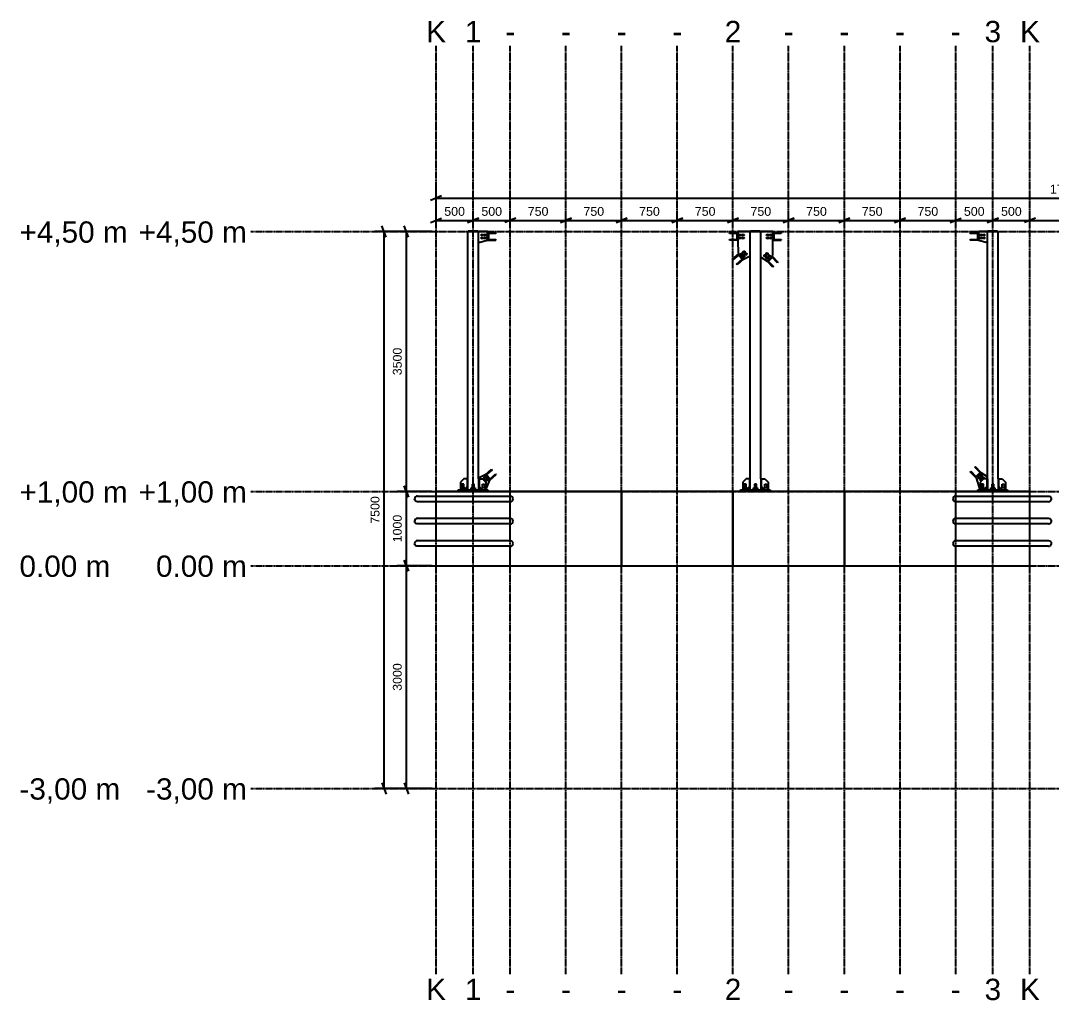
# Model space of a CAD drawing. Header units: millimetres. Extents: x -57554 to 16546, y 2142 to 98430.
# Drawn here: x -10031 to 3854, y 85226 to 98421 of the extents above; entities that cross this region are included whole.
import ezdxf

# ---------------------------------------------------------------- set-up
doc = ezdxf.new("R2010")
doc.units = ezdxf.units.MM
doc.linetypes.add('DXK_LINE_DOT3', pattern=[5.9187, 2.979, -0.9799, 0.9799, -0.9799])
doc.layers.add('S-Z23-A_DIMENSIONS', color=7, linetype='Continuous')
doc.styles.add('Arial', font='ARIAL.TTF', dxfattribs={"height": 0.2})

msp = doc.modelspace()

# ---------------------------------------------------------------- linework, layer by layer
at = {"color": 1, "linetype": 'DXK_LINE_DOT3'}
for p, q in [((-4435, 85580), (-4435, 98080)), ((-3935, 85580), (-3935, 98080)), ((-3435, 85580), (-3435, 98080)), ((-2685, 85580), (-2685, 98080)), ((-1935, 85580), (-1935, 98080)), ((-1185, 85580), (-1185, 98080)), ((-435, 85580), (-435, 98080)), ((315, 85580), (315, 98080)), ((1065, 85580), (1065, 98080)), ((1815, 85580), (1815, 98080)), ((2565, 85580), (2565, 98080)), ((3065, 85580), (3065, 98080)), ((3565, 85580), (3565, 98080)), ((-6935, 95580), (15065, 95580)), ((-6935, 92080), (15065, 92080)), ((-6935, 91080), (15065, 91080)), ((-6935, 88080), (15065, 88080))]:
    msp.add_line(p, q, dxfattribs=at)
at = {"color": 2, "linetype": 'Continuous'}
for p, q in [((-4005, 92250), (-4005, 95580)), ((-4005, 95580), (-3865, 95580)), ((-4000, 95588), (-3870, 95588)), ((-4000, 95580), (-4000, 95588)), ((-3870, 95588), (-3870, 95580)), ((-3865, 92250), (-3865, 95580)), ((-3742, 95580), (-3865, 95580)), ((-3742, 95466), (-3742, 95580)), ((-3742, 95561), (-3629, 95561)), ((-3732, 95556), (-3732, 95471)), ((-3732, 95556), (-3729, 95556)), ((-3729, 95556), (-3729, 95471)), ((-3629, 95552), (-3729, 95552)), ((-3629, 95561), (-3629, 95552)), ((-483, 95561), (-370, 95561)), ((-483, 95552), (-483, 95561)), ((-383, 95552), (-483, 95552)), ((-383, 95556), (-383, 95471)), ((-383, 95556), (-380, 95556)), ((-380, 95556), (-380, 95471)), ((-202, 95580), (-370, 95580)), ((-370, 95580), (-370, 95456)), ((-202, 92250), (-202, 95580)), ((-202, 95580), (-62, 95580)), ((-197, 95588), (-67, 95588)), ((-197, 95580), (-197, 95588)), ((-67, 95588), (-67, 95580)), ((101, 95580), (-62, 95580)), ((-62, 92250), (-62, 95580)), ((100, 95256), (101, 95580)), ((101, 95561), (214, 95561)), ((111, 95556), (111, 95471)), ((111, 95556), (114, 95556)), ((114, 95556), (114, 95471)), ((214, 95552), (114, 95552)), ((214, 95561), (214, 95552)), ((2759, 95561), (2872, 95561)), ((2759, 95552), (2759, 95561)), ((2859, 95552), (2759, 95552)), ((2859, 95556), (2859, 95471)), ((2859, 95556), (2862, 95556)), ((2862, 95556), (2862, 95471)), ((2995, 95580), (2872, 95580)), ((2872, 95580), (2872, 95466)), ((2995, 92250), (2995, 95580)), ((2995, 95580), (3135, 95580)), ((3000, 95588), (3130, 95588)), ((3000, 95580), (3000, 95588)), ((3130, 95588), (3130, 95580)), ((3135, 92250), (3135, 95580)), ((-3865, 95433), (-3742, 95466)), ((-3742, 95466), (-3629, 95466)), ((-3732, 95513), (-3729, 95513)), ((-3732, 95471), (-3729, 95471)), ((-3729, 95475), (-3629, 95475)), ((-3629, 95475), (-3629, 95466)), ((-483, 95466), (-483, 95475)), ((-483, 95475), (-383, 95475)), ((-370, 95466), (-483, 95466)), ((-383, 95513), (-380, 95513)), ((-383, 95471), (-380, 95471)), ((-370, 95456), (-364, 95287)), ((100, 95466), (214, 95466)), ((111, 95513), (114, 95513)), ((111, 95471), (114, 95471)), ((114, 95475), (214, 95475)), ((214, 95475), (214, 95466)), ((2759, 95466), (2759, 95475)), ((2759, 95475), (2859, 95475)), ((2872, 95466), (2759, 95466)), ((2859, 95513), (2862, 95513)), ((2859, 95471), (2862, 95471)), ((2872, 95466), (2995, 95433)), ((-443, 95206), (-357, 95280)), ((-361, 95264), (-436, 95199)), ((-364, 95287), (-295, 95208)), ((-364, 95267), (-362, 95269)), ((-364, 95267), (-308, 95204)), ((-362, 95269), (-306, 95206)), ((-295, 95208), (-202, 95254)), ((24, 95183), (100, 95256)), ((-436, 95199), (-443, 95206)), ((-386, 95141), (-311, 95207)), ((-380, 95134), (-386, 95141)), ((-295, 95208), (-380, 95134)), ((-336, 95236), (-334, 95238)), ((-308, 95204), (-306, 95206)), ((-62, 95235), (24, 95183)), ((103, 95102), (24, 95183)), ((96, 95238), (35, 95180)), ((37, 95178), (35, 95180)), ((98, 95236), (37, 95178)), ((40, 95181), (109, 95109)), ((67, 95207), (65, 95209)), ((93, 95249), (171, 95168)), ((164, 95161), (95, 95233)), ((98, 95236), (96, 95238)), ((171, 95168), (164, 95161)), ((109, 95109), (103, 95102)), ((-3772, 92305), (-3686, 92379)), ((-3680, 92372), (-3756, 92307)), ((-3686, 92379), (-3680, 92372)), ((2762, 92346), (2769, 92352)), ((2841, 92264), (2762, 92346)), ((2769, 92352), (2838, 92280)), ((2824, 92405), (2831, 92411)), ((2893, 92333), (2824, 92405)), ((2909, 92330), (2831, 92411)), ((2896, 92336), (2835, 92277)), ((2898, 92334), (2838, 92275)), ((2898, 92334), (2896, 92336)), ((-4060, 92250), (-4105, 92205)), ((-4105, 92205), (-4105, 92100)), ((-4015, 92250), (-4060, 92250)), ((-4005, 92250), (-4015, 92250)), ((-4015, 92250), (-4015, 92100)), ((-4015, 92205), (-4005, 92205)), ((-4005, 92100), (-4005, 92250)), ((-3772, 92305), (-3865, 92260)), ((-3865, 92250), (-3855, 92250)), ((-3865, 92250), (-3865, 92100)), ((-3865, 92205), (-3855, 92205)), ((-3855, 92250), (-3855, 92100)), ((-3855, 92250), (-3810, 92250)), ((-3810, 92250), (-3765, 92205)), ((-3709, 92234), (-3772, 92305)), ((-3765, 92205), (-3765, 92100)), ((-3762, 92100), (-3709, 92234)), ((-3761, 92308), (-3758, 92310)), ((-3761, 92308), (-3705, 92244)), ((-3758, 92310), (-3703, 92246)), ((-3733, 92276), (-3731, 92278)), ((-3709, 92234), (-3624, 92308)), ((-3706, 92249), (-3630, 92315)), ((-3705, 92244), (-3703, 92246)), ((-3630, 92315), (-3624, 92308)), ((-257, 92250), (-302, 92205)), ((-302, 92205), (-302, 92100)), ((-212, 92250), (-257, 92250)), ((-202, 92250), (-212, 92250)), ((-212, 92250), (-212, 92100)), ((-212, 92205), (-202, 92205)), ((-202, 92100), (-202, 92250)), ((-52, 92250), (-62, 92250)), ((-62, 92250), (-62, 92100)), ((-62, 92205), (-52, 92205)), ((-52, 92100), (-52, 92250)), ((-52, 92250), (-7, 92250)), ((-7, 92250), (38, 92205)), ((38, 92205), (38, 92100)), ((2838, 92275), (2835, 92277)), ((2909, 92330), (2841, 92264)), ((2841, 92264), (2892, 92100)), ((2868, 92304), (2866, 92307)), ((2940, 92250), (2895, 92205)), ((2895, 92205), (2895, 92100)), ((2995, 92278), (2909, 92330)), ((2985, 92250), (2940, 92250)), ((2985, 92250), (2995, 92250)), ((2985, 92250), (2985, 92100)), ((2985, 92205), (2995, 92205)), ((2995, 92250), (2995, 92100)), ((3145, 92250), (3135, 92250)), ((3135, 92250), (3135, 92100)), ((3135, 92205), (3145, 92205)), ((3145, 92100), (3145, 92250)), ((3145, 92250), (3190, 92250)), ((3190, 92250), (3235, 92205)), ((3235, 92205), (3235, 92100)), ((-4435, 92082), (-3435, 92082)), ((-4435, 92078), (-4435, 92082)), ((-4435, 92080), (-3435, 92080)), ((-4435, 92018), (-4435, 92080)), ((-3435, 92078), (-4435, 92078)), ((-4135, 92082), (-4135, 92100)), ((-4135, 92100), (-3735, 92100)), ((-4102, 92127), (-4048, 92127)), ((-4102, 92100), (-4102, 92127)), ((-4062, 92180), (-4088, 92180)), ((-4088, 92180), (-4088, 92127)), ((-4062, 92127), (-4062, 92180)), ((-4048, 92112), (-4015, 92145)), ((-4048, 92127), (-4048, 92100)), ((-3962, 92127), (-3908, 92127)), ((-3962, 92100), (-3962, 92127)), ((-3922, 92180), (-3948, 92180)), ((-3948, 92180), (-3948, 92127)), ((-3922, 92127), (-3922, 92180)), ((-3908, 92127), (-3908, 92100)), ((-3855, 92145), (-3822, 92112)), ((-3768, 92127), (-3822, 92127)), ((-3822, 92127), (-3822, 92100)), ((-3808, 92180), (-3782, 92180)), ((-3808, 92127), (-3808, 92180)), ((-3782, 92180), (-3782, 92127)), ((-3768, 92100), (-3768, 92127)), ((-3735, 92100), (-3735, 92082)), ((-3435, 92082), (-1935, 92082)), ((-3435, 92078), (-3435, 92082)), ((-3435, 92082), (-3435, 92078)), ((-3435, 92018), (-3435, 92080)), ((-3435, 92080), (-1935, 92080)), ((-3435, 92018), (-3435, 92080)), ((-1935, 92078), (-3435, 92078)), ((-1935, 92082), (-1935, 92078)), ((-1935, 92082), (-435, 92082)), ((-1935, 92078), (-1935, 92082)), ((-435, 92080), (-1935, 92080)), ((-1935, 92080), (-1935, 91080)), ((-1935, 91080), (-1935, 92080)), ((-435, 92078), (-1935, 92078)), ((-435, 92082), (-435, 92078)), ((-435, 92082), (1065, 92082)), ((-435, 92078), (-435, 92082)), ((1065, 92080), (-435, 92080)), ((-435, 92080), (-435, 91080)), ((-435, 91080), (-435, 92080)), ((1065, 92078), (-435, 92078)), ((-332, 92082), (-332, 92100)), ((-332, 92100), (68, 92100)), ((-299, 92127), (-245, 92127)), ((-299, 92100), (-299, 92127)), ((-259, 92180), (-285, 92180)), ((-285, 92180), (-285, 92127)), ((-259, 92127), (-259, 92180)), ((-245, 92112), (-212, 92145)), ((-245, 92127), (-245, 92100)), ((-159, 92127), (-105, 92127)), ((-159, 92100), (-159, 92127)), ((-119, 92180), (-145, 92180)), ((-145, 92180), (-145, 92127)), ((-119, 92127), (-119, 92180)), ((-105, 92127), (-105, 92100)), ((-52, 92145), (-19, 92112)), ((35, 92127), (-19, 92127)), ((-19, 92127), (-19, 92100)), ((-5, 92180), (21, 92180)), ((-5, 92127), (-5, 92180)), ((21, 92180), (21, 92127)), ((35, 92100), (35, 92127)), ((68, 92100), (68, 92082)), ((1065, 92082), (1065, 92078)), ((1065, 92082), (2565, 92082)), ((1065, 92078), (1065, 92082)), ((2565, 92080), (1065, 92080)), ((1065, 92080), (1065, 91080)), ((1065, 91080), (1065, 92080)), ((2565, 92078), (1065, 92078)), ((2565, 92082), (2565, 92078)), ((2565, 92082), (2565, 92078)), ((2565, 92082), (3565, 92082)), ((2565, 92018), (2565, 92080)), ((2565, 92080), (3565, 92080)), ((2565, 92018), (2565, 92080)), ((2565, 92078), (3565, 92078)), ((2865, 92082), (2865, 92100)), ((2865, 92100), (3265, 92100)), ((2898, 92127), (2952, 92127)), ((2898, 92100), (2898, 92127)), ((2938, 92180), (2912, 92180)), ((2912, 92180), (2912, 92127)), ((2938, 92127), (2938, 92180)), ((2952, 92112), (2985, 92145)), ((2952, 92127), (2952, 92100)), ((3038, 92127), (3092, 92127)), ((3038, 92100), (3038, 92127)), ((3078, 92180), (3052, 92180)), ((3052, 92180), (3052, 92127)), ((3078, 92127), (3078, 92180)), ((3092, 92127), (3092, 92100)), ((3145, 92145), (3178, 92112)), ((3232, 92127), (3178, 92127)), ((3178, 92127), (3178, 92100)), ((3192, 92180), (3218, 92180)), ((3192, 92127), (3192, 92180)), ((3218, 92180), (3218, 92127)), ((3232, 92100), (3232, 92127)), ((3265, 92100), (3265, 92082)), ((3565, 92082), (3565, 92078)), ((3565, 92018), (3565, 92080)), ((-4720, 91995), (-4723, 91980)), ((-4720, 91965), (-4723, 91980)), ((-4712, 92007), (-4720, 91995)), ((-4712, 91953), (-4720, 91965)), ((-4699, 92015), (-4712, 92007)), ((-4699, 91945), (-4712, 91953)), ((-4685, 92018), (-4699, 92015)), ((-4685, 91942), (-4699, 91945)), ((-4685, 92018), (-3435, 92018)), ((-3435, 91942), (-4685, 91942)), ((-4435, 91718), (-4435, 91942)), ((-3435, 92018), (-3420, 92015)), ((-3435, 91942), (-3420, 91945)), ((-3435, 91718), (-3435, 91942)), ((-3435, 91718), (-3435, 91942)), ((-3408, 92007), (-3420, 92015)), ((-3420, 91945), (-3408, 91953)), ((-3400, 91995), (-3408, 92007)), ((-3408, 91953), (-3400, 91965)), ((-3397, 91980), (-3400, 91995)), ((-3400, 91965), (-3397, 91980)), ((2530, 91995), (2527, 91980)), ((2527, 91980), (2530, 91965)), ((2538, 92007), (2530, 91995)), ((2530, 91965), (2538, 91953)), ((2551, 92015), (2538, 92007)), ((2538, 91953), (2551, 91945)), ((2565, 92018), (2551, 92015)), ((2565, 91942), (2551, 91945)), ((2565, 92018), (3815, 92018)), ((2565, 91718), (2565, 91942)), ((2565, 91718), (2565, 91942)), ((3815, 91942), (2565, 91942)), ((3565, 91718), (3565, 91942)), ((3815, 92018), (3830, 92015)), ((3815, 91942), (3830, 91945)), ((3830, 92015), (3842, 92007)), ((3842, 91953), (3830, 91945)), ((3842, 92007), (3850, 91995)), ((3850, 91965), (3842, 91953)), ((3850, 91995), (3853, 91980)), ((3853, 91980), (3850, 91965)), ((-4720, 91695), (-4723, 91680)), ((-4720, 91665), (-4723, 91680)), ((-4712, 91707), (-4720, 91695)), ((-4712, 91653), (-4720, 91665)), ((-4699, 91715), (-4712, 91707)), ((-4699, 91645), (-4712, 91653)), ((-4685, 91718), (-4699, 91715)), ((-4685, 91642), (-4699, 91645)), ((-4685, 91718), (-3435, 91718)), ((-3435, 91642), (-4685, 91642)), ((-4435, 91418), (-4435, 91642)), ((-3435, 91718), (-3420, 91715)), ((-3435, 91642), (-3420, 91645)), ((-3435, 91418), (-3435, 91642)), ((-3435, 91418), (-3435, 91642)), ((-3408, 91707), (-3420, 91715)), ((-3420, 91645), (-3408, 91653)), ((-3400, 91695), (-3408, 91707)), ((-3408, 91653), (-3400, 91665)), ((-3397, 91680), (-3400, 91695)), ((-3400, 91665), (-3397, 91680)), ((2530, 91695), (2527, 91680)), ((2527, 91680), (2530, 91665)), ((2538, 91707), (2530, 91695)), ((2530, 91665), (2538, 91653)), ((2551, 91715), (2538, 91707)), ((2538, 91653), (2551, 91645)), ((2565, 91718), (2551, 91715)), ((2565, 91642), (2551, 91645)), ((2565, 91718), (3815, 91718)), ((2565, 91418), (2565, 91642)), ((2565, 91418), (2565, 91642)), ((3815, 91642), (2565, 91642)), ((3565, 91418), (3565, 91642)), ((3815, 91718), (3830, 91715)), ((3815, 91642), (3830, 91645)), ((3830, 91715), (3842, 91707)), ((3842, 91653), (3830, 91645)), ((3842, 91707), (3850, 91695)), ((3850, 91665), (3842, 91653)), ((3850, 91695), (3853, 91680)), ((3853, 91680), (3850, 91665)), ((-4720, 91395), (-4723, 91380)), ((-4720, 91365), (-4723, 91380)), ((-4712, 91407), (-4720, 91395)), ((-4712, 91353), (-4720, 91365)), ((-4699, 91415), (-4712, 91407)), ((-4685, 91418), (-4699, 91415)), ((-4685, 91418), (-3435, 91418)), ((-3435, 91418), (-3420, 91415)), ((-3408, 91407), (-3420, 91415)), ((-3400, 91395), (-3408, 91407)), ((-3408, 91353), (-3400, 91365)), ((-3397, 91380), (-3400, 91395)), ((-3400, 91365), (-3397, 91380)), ((2530, 91395), (2527, 91380)), ((2527, 91380), (2530, 91365)), ((2538, 91407), (2530, 91395)), ((2530, 91365), (2538, 91353)), ((2551, 91415), (2538, 91407)), ((2565, 91418), (2551, 91415)), ((2565, 91418), (3815, 91418)), ((3815, 91418), (3830, 91415)), ((3830, 91415), (3842, 91407)), ((3842, 91407), (3850, 91395)), ((3850, 91365), (3842, 91353)), ((3850, 91395), (3853, 91380)), ((3853, 91380), (3850, 91365)), ((-4699, 91345), (-4712, 91353)), ((-4685, 91342), (-4699, 91345)), ((-3435, 91342), (-4685, 91342)), ((-4435, 91080), (-4435, 91342)), ((-3435, 91342), (-3420, 91345)), ((-3435, 91080), (-3435, 91342)), ((-3435, 91080), (-3435, 91342)), ((-3420, 91345), (-3408, 91353)), ((2538, 91353), (2551, 91345)), ((2565, 91342), (2551, 91345)), ((2565, 91080), (2565, 91342)), ((2565, 91080), (2565, 91342)), ((3815, 91342), (2565, 91342)), ((3565, 91080), (3565, 91342)), ((3815, 91342), (3830, 91345)), ((3842, 91353), (3830, 91345)), ((-4435, 91080), (-3435, 91080)), ((-3435, 91080), (-1935, 91080)), ((-1935, 91080), (-435, 91080)), ((-435, 91080), (1065, 91080)), ((1065, 91080), (2565, 91080)), ((2565, 91080), (3565, 91080))]:
    msp.add_line(p, q, dxfattribs=at)
at = {"color": 6, "linetype": 'Continuous'}
for p, q in [((-3827, 95534), (-3826, 95536)), ((-3826, 95531), (-3827, 95534)), ((-3826, 95536), (-3825, 95538)), ((-3825, 95529), (-3826, 95531)), ((-3825, 95538), (-3823, 95539)), ((-3823, 95528), (-3825, 95529)), ((-3823, 95540), (-3812, 95546)), ((-3823, 95527), (-3823, 95540)), ((-3812, 95546), (-3801, 95540)), ((-3801, 95540), (-3801, 95527)), ((-3801, 95539), (-3800, 95538)), ((-3800, 95529), (-3801, 95528)), ((-3800, 95538), (-3798, 95536)), ((-3798, 95531), (-3800, 95529)), ((-3798, 95536), (-3798, 95534)), ((-3798, 95534), (-3798, 95531)), ((-3787, 95534), (-3786, 95536)), ((-3786, 95531), (-3787, 95534)), ((-3786, 95536), (-3785, 95538)), ((-3785, 95529), (-3786, 95531)), ((-3785, 95538), (-3783, 95539)), ((-3783, 95528), (-3785, 95529)), ((-3783, 95540), (-3772, 95546)), ((-3783, 95527), (-3783, 95540)), ((-3772, 95546), (-3761, 95540)), ((-3761, 95540), (-3761, 95527)), ((-3761, 95539), (-3760, 95538)), ((-3760, 95529), (-3761, 95528)), ((-3760, 95538), (-3758, 95536)), ((-3758, 95531), (-3760, 95529)), ((-3758, 95536), (-3758, 95534)), ((-3758, 95534), (-3758, 95531)), ((-355, 95534), (-354, 95536)), ((-354, 95531), (-355, 95534)), ((-354, 95536), (-353, 95538)), ((-353, 95529), (-354, 95531)), ((-353, 95538), (-351, 95539)), ((-351, 95528), (-353, 95529)), ((-351, 95540), (-340, 95546)), ((-351, 95527), (-351, 95540)), ((-340, 95546), (-329, 95540)), ((-329, 95540), (-329, 95527)), ((-329, 95539), (-328, 95538)), ((-328, 95529), (-329, 95528)), ((-328, 95538), (-326, 95536)), ((-326, 95531), (-328, 95529)), ((-326, 95536), (-326, 95534)), ((-326, 95534), (-326, 95531)), ((-315, 95534), (-314, 95536)), ((-314, 95531), (-315, 95534)), ((-314, 95536), (-313, 95538)), ((-313, 95529), (-314, 95531)), ((-313, 95538), (-311, 95539)), ((-311, 95528), (-313, 95529)), ((-311, 95540), (-300, 95546)), ((-311, 95527), (-311, 95540)), ((-300, 95546), (-289, 95540)), ((-289, 95540), (-289, 95527)), ((-289, 95539), (-288, 95538)), ((-288, 95529), (-289, 95528)), ((-288, 95538), (-286, 95536)), ((-286, 95531), (-288, 95529)), ((-286, 95536), (-286, 95534)), ((-286, 95534), (-286, 95531)), ((16, 95534), (17, 95536)), ((17, 95531), (16, 95534)), ((17, 95536), (18, 95538)), ((18, 95529), (17, 95531)), ((18, 95538), (20, 95539)), ((20, 95528), (18, 95529)), ((20, 95540), (31, 95546)), ((20, 95527), (20, 95540)), ((31, 95546), (42, 95540)), ((42, 95540), (42, 95527)), ((42, 95539), (43, 95538)), ((43, 95529), (42, 95528)), ((43, 95538), (45, 95536)), ((45, 95531), (43, 95529)), ((45, 95536), (45, 95534)), ((45, 95534), (45, 95531)), ((56, 95534), (57, 95536)), ((57, 95531), (56, 95534)), ((57, 95536), (58, 95538)), ((58, 95529), (57, 95531)), ((58, 95538), (60, 95539)), ((60, 95528), (58, 95529)), ((60, 95540), (71, 95546)), ((60, 95527), (60, 95540)), ((71, 95546), (82, 95540)), ((82, 95540), (82, 95527)), ((82, 95539), (83, 95538)), ((83, 95529), (82, 95528)), ((83, 95538), (85, 95536)), ((85, 95531), (83, 95529)), ((85, 95536), (85, 95534)), ((85, 95534), (85, 95531)), ((2888, 95536), (2890, 95538)), ((2888, 95534), (2888, 95536)), ((2888, 95531), (2888, 95534)), ((2890, 95529), (2888, 95531)), ((2890, 95538), (2891, 95539)), ((2891, 95528), (2890, 95529)), ((2891, 95540), (2902, 95546)), ((2891, 95527), (2891, 95540)), ((2902, 95546), (2913, 95540)), ((2913, 95540), (2913, 95527)), ((2913, 95539), (2915, 95538)), ((2915, 95529), (2913, 95528)), ((2915, 95538), (2916, 95536)), ((2916, 95531), (2915, 95529)), ((2916, 95536), (2917, 95534)), ((2917, 95534), (2916, 95531)), ((2928, 95536), (2930, 95538)), ((2928, 95534), (2928, 95536)), ((2928, 95531), (2928, 95534)), ((2930, 95529), (2928, 95531)), ((2930, 95538), (2931, 95539)), ((2931, 95528), (2930, 95529)), ((2931, 95540), (2942, 95546)), ((2931, 95527), (2931, 95540)), ((2942, 95546), (2953, 95540)), ((2953, 95540), (2953, 95527)), ((2953, 95539), (2955, 95538)), ((2955, 95529), (2953, 95528)), ((2955, 95538), (2956, 95536)), ((2956, 95531), (2955, 95529)), ((2956, 95536), (2957, 95534)), ((2957, 95534), (2956, 95531)), ((-3827, 95494), (-3826, 95496)), ((-3826, 95491), (-3827, 95494)), ((-3826, 95496), (-3825, 95498)), ((-3825, 95489), (-3826, 95491)), ((-3825, 95498), (-3823, 95499)), ((-3823, 95488), (-3825, 95489)), ((-3812, 95521), (-3823, 95527)), ((-3823, 95500), (-3812, 95506)), ((-3823, 95487), (-3823, 95500)), ((-3812, 95481), (-3823, 95487)), ((-3801, 95527), (-3812, 95521)), ((-3812, 95506), (-3801, 95500)), ((-3801, 95487), (-3812, 95481)), ((-3801, 95500), (-3801, 95487)), ((-3801, 95499), (-3800, 95498)), ((-3800, 95489), (-3801, 95488)), ((-3800, 95498), (-3798, 95496)), ((-3798, 95491), (-3800, 95489)), ((-3798, 95496), (-3798, 95494)), ((-3798, 95494), (-3798, 95491)), ((-3787, 95494), (-3786, 95496)), ((-3786, 95491), (-3787, 95494)), ((-3786, 95496), (-3785, 95498)), ((-3785, 95489), (-3786, 95491)), ((-3785, 95498), (-3783, 95499)), ((-3783, 95488), (-3785, 95489)), ((-3772, 95521), (-3783, 95527)), ((-3783, 95500), (-3772, 95506)), ((-3783, 95487), (-3783, 95500)), ((-3772, 95481), (-3783, 95487)), ((-3761, 95527), (-3772, 95521)), ((-3772, 95506), (-3761, 95500)), ((-3761, 95487), (-3772, 95481)), ((-3761, 95500), (-3761, 95487)), ((-3761, 95499), (-3760, 95498)), ((-3760, 95489), (-3761, 95488)), ((-3760, 95498), (-3758, 95496)), ((-3758, 95491), (-3760, 95489)), ((-3758, 95496), (-3758, 95494)), ((-3758, 95494), (-3758, 95491)), ((-355, 95494), (-354, 95496)), ((-354, 95491), (-355, 95494)), ((-354, 95496), (-353, 95498)), ((-353, 95489), (-354, 95491)), ((-353, 95498), (-351, 95499)), ((-351, 95488), (-353, 95489)), ((-340, 95521), (-351, 95527)), ((-351, 95500), (-340, 95506)), ((-351, 95487), (-351, 95500)), ((-340, 95481), (-351, 95487)), ((-329, 95527), (-340, 95521)), ((-340, 95506), (-329, 95500)), ((-329, 95487), (-340, 95481)), ((-329, 95500), (-329, 95487)), ((-329, 95499), (-328, 95498)), ((-328, 95489), (-329, 95488)), ((-328, 95498), (-326, 95496)), ((-326, 95491), (-328, 95489)), ((-326, 95496), (-326, 95494)), ((-326, 95494), (-326, 95491)), ((-315, 95494), (-314, 95496)), ((-314, 95491), (-315, 95494)), ((-314, 95496), (-313, 95498)), ((-313, 95489), (-314, 95491)), ((-313, 95498), (-311, 95499)), ((-311, 95488), (-313, 95489)), ((-300, 95521), (-311, 95527)), ((-311, 95500), (-300, 95506)), ((-311, 95487), (-311, 95500)), ((-300, 95481), (-311, 95487)), ((-289, 95527), (-300, 95521)), ((-300, 95506), (-289, 95500)), ((-289, 95487), (-300, 95481)), ((-289, 95500), (-289, 95487)), ((-289, 95499), (-288, 95498)), ((-288, 95489), (-289, 95488)), ((-288, 95498), (-286, 95496)), ((-286, 95491), (-288, 95489)), ((-286, 95496), (-286, 95494)), ((-286, 95494), (-286, 95491)), ((16, 95494), (17, 95496)), ((17, 95491), (16, 95494)), ((17, 95496), (18, 95498)), ((18, 95489), (17, 95491)), ((18, 95498), (20, 95499)), ((20, 95488), (18, 95489)), ((31, 95521), (20, 95527)), ((20, 95500), (31, 95506)), ((20, 95487), (20, 95500)), ((31, 95481), (20, 95487)), ((42, 95527), (31, 95521)), ((31, 95506), (42, 95500)), ((42, 95487), (31, 95481)), ((42, 95500), (42, 95487)), ((42, 95499), (43, 95498)), ((43, 95489), (42, 95488)), ((43, 95498), (45, 95496)), ((45, 95491), (43, 95489)), ((45, 95496), (45, 95494)), ((45, 95494), (45, 95491)), ((56, 95494), (57, 95496)), ((57, 95491), (56, 95494)), ((57, 95496), (58, 95498)), ((58, 95489), (57, 95491)), ((58, 95498), (60, 95499)), ((60, 95488), (58, 95489)), ((71, 95521), (60, 95527)), ((60, 95500), (71, 95506)), ((60, 95487), (60, 95500)), ((71, 95481), (60, 95487)), ((82, 95527), (71, 95521)), ((71, 95506), (82, 95500)), ((82, 95487), (71, 95481)), ((82, 95500), (82, 95487)), ((82, 95499), (83, 95498)), ((83, 95489), (82, 95488)), ((83, 95498), (85, 95496)), ((85, 95491), (83, 95489)), ((85, 95496), (85, 95494)), ((85, 95494), (85, 95491)), ((2888, 95496), (2890, 95498)), ((2888, 95494), (2888, 95496)), ((2888, 95491), (2888, 95494)), ((2890, 95489), (2888, 95491)), ((2890, 95498), (2891, 95499)), ((2891, 95488), (2890, 95489)), ((2902, 95521), (2891, 95527)), ((2891, 95500), (2902, 95506)), ((2891, 95487), (2891, 95500)), ((2902, 95481), (2891, 95487)), ((2913, 95527), (2902, 95521)), ((2902, 95506), (2913, 95500)), ((2913, 95487), (2902, 95481)), ((2913, 95500), (2913, 95487)), ((2913, 95499), (2915, 95498)), ((2915, 95489), (2913, 95488)), ((2915, 95498), (2916, 95496)), ((2916, 95491), (2915, 95489)), ((2916, 95496), (2917, 95494)), ((2917, 95494), (2916, 95491)), ((2928, 95496), (2930, 95498)), ((2928, 95494), (2928, 95496)), ((2928, 95491), (2928, 95494)), ((2930, 95489), (2928, 95491)), ((2930, 95498), (2931, 95499)), ((2931, 95488), (2930, 95489)), ((2942, 95521), (2931, 95527)), ((2931, 95500), (2942, 95506)), ((2931, 95487), (2931, 95500)), ((2942, 95481), (2931, 95487)), ((2953, 95527), (2942, 95521)), ((2942, 95506), (2953, 95500)), ((2953, 95487), (2942, 95481)), ((2953, 95500), (2953, 95487)), ((2953, 95499), (2955, 95498)), ((2955, 95489), (2953, 95488)), ((2955, 95498), (2956, 95496)), ((2956, 95491), (2955, 95489)), ((2956, 95496), (2957, 95494)), ((2957, 95494), (2956, 95491)), ((-329, 95276), (-325, 95288)), ((-329, 95274), (-329, 95276)), ((-321, 95267), (-329, 95276)), ((-329, 95272), (-329, 95274)), ((-328, 95269), (-329, 95272)), ((-326, 95268), (-328, 95269)), ((-323, 95267), (-326, 95268)), ((-325, 95288), (-313, 95291)), ((-321, 95267), (-323, 95267)), ((-308, 95269), (-321, 95267)), ((-313, 95291), (-304, 95281)), ((-312, 95291), (-311, 95291)), ((-311, 95291), (-308, 95290)), ((-308, 95290), (-306, 95288)), ((-304, 95281), (-308, 95269)), ((-306, 95288), (-305, 95286)), ((-305, 95286), (-304, 95283)), ((-304, 95283), (-305, 95282)), ((-303, 95246), (-299, 95258)), ((-299, 95303), (-295, 95315)), ((-291, 95293), (-299, 95303)), ((-299, 95301), (-299, 95302)), ((-299, 95298), (-299, 95301)), ((-298, 95296), (-299, 95298)), ((-299, 95258), (-286, 95261)), ((-295, 95294), (-298, 95296)), ((-295, 95315), (-283, 95317)), ((-293, 95293), (-295, 95294)), ((-291, 95293), (-293, 95293)), ((-278, 95296), (-291, 95293)), ((-286, 95260), (-284, 95261)), ((-286, 95261), (-278, 95251)), ((-284, 95261), (-282, 95260)), ((-283, 95317), (-274, 95308)), ((-282, 95317), (-281, 95317)), ((-282, 95260), (-280, 95258)), ((-278, 95251), (-282, 95239)), ((-281, 95317), (-278, 95316)), ((-280, 95258), (-278, 95256)), ((-278, 95316), (-276, 95315)), ((-274, 95308), (-278, 95296)), ((-278, 95256), (-278, 95253)), ((-278, 95253), (-278, 95251)), ((-276, 95315), (-274, 95312)), ((-274, 95312), (-274, 95310)), ((-274, 95310), (-274, 95308)), ((-273, 95273), (-269, 95285)), ((-264, 95263), (-273, 95273)), ((-273, 95271), (-273, 95272)), ((-273, 95268), (-273, 95271)), ((-271, 95265), (-273, 95268)), ((-269, 95264), (-271, 95265)), ((-269, 95285), (-256, 95287)), ((-266, 95263), (-269, 95264)), ((-265, 95263), (-266, 95263)), ((-252, 95265), (-264, 95263)), ((-256, 95287), (-254, 95287)), ((-256, 95287), (-248, 95277)), ((-254, 95287), (-252, 95286)), ((-252, 95286), (-249, 95285)), ((-248, 95277), (-252, 95265)), ((-249, 95285), (-248, 95282)), ((-248, 95282), (-248, 95279)), ((-248, 95279), (-248, 95278)), ((-17, 95256), (-8, 95265)), ((-17, 95258), (-16, 95261)), ((-16, 95257), (-17, 95258)), ((-14, 95244), (-17, 95256)), ((-16, 95261), (-15, 95263)), ((-15, 95263), (-12, 95265)), ((-12, 95265), (-10, 95265)), ((-10, 95265), (-8, 95265)), ((-8, 95265), (5, 95262)), ((5, 95262), (8, 95249)), ((12, 95284), (21, 95293)), ((12, 95286), (13, 95289)), ((12, 95284), (12, 95286)), ((15, 95272), (12, 95284)), ((13, 95289), (14, 95291)), ((14, 95291), (16, 95292)), ((27, 95268), (15, 95272)), ((16, 95292), (19, 95293)), ((19, 95293), (21, 95293)), ((21, 95293), (33, 95289)), ((36, 95277), (27, 95268)), ((29, 95268), (28, 95269)), ((32, 95269), (29, 95268)), ((34, 95270), (32, 95269)), ((33, 95289), (36, 95277)), ((36, 95272), (34, 95270)), ((36, 95277), (36, 95275)), ((36, 95275), (36, 95272)), ((40, 95255), (49, 95264)), ((40, 95260), (42, 95262)), ((40, 95257), (40, 95260)), ((40, 95256), (40, 95257)), ((43, 95243), (40, 95255)), ((42, 95262), (44, 95264)), ((44, 95264), (47, 95264)), ((47, 95264), (49, 95264)), ((49, 95264), (61, 95261)), ((61, 95261), (64, 95248)), ((-303, 95244), (-303, 95246)), ((-295, 95237), (-303, 95246)), ((-303, 95242), (-303, 95244)), ((-301, 95239), (-303, 95242)), ((-299, 95238), (-301, 95239)), ((-297, 95237), (-299, 95238)), ((-295, 95237), (-297, 95237)), ((-282, 95239), (-295, 95237)), ((-2, 95240), (-14, 95244)), ((8, 95249), (-2, 95240)), ((0, 95240), (-1, 95241)), ((3, 95241), (0, 95240)), ((5, 95242), (3, 95241)), ((7, 95245), (5, 95242)), ((7, 95249), (8, 95247)), ((8, 95247), (7, 95245)), ((11, 95228), (20, 95236)), ((11, 95230), (12, 95232)), ((11, 95228), (11, 95230)), ((14, 95215), (11, 95228)), ((12, 95232), (13, 95234)), ((13, 95234), (15, 95236)), ((26, 95212), (14, 95215)), ((15, 95236), (18, 95236)), ((18, 95236), (20, 95236)), ((20, 95236), (32, 95233)), ((35, 95221), (26, 95212)), ((28, 95212), (27, 95212)), ((31, 95212), (28, 95212)), ((33, 95214), (31, 95212)), ((32, 95233), (35, 95221)), ((35, 95216), (33, 95214)), ((35, 95220), (35, 95218)), ((35, 95218), (35, 95216)), ((55, 95239), (43, 95243)), ((64, 95248), (55, 95239)), ((57, 95239), (55, 95240)), ((60, 95240), (57, 95239)), ((62, 95241), (60, 95240)), ((64, 95244), (62, 95241)), ((64, 95248), (64, 95246)), ((64, 95246), (64, 95244)), ((-3809, 92249), (-3802, 92251)), ((-3802, 92251), (-3794, 92241)), ((-3802, 92250), (-3800, 92250)), ((-3800, 92250), (-3798, 92250)), ((-3798, 92250), (-3795, 92248)), ((-3796, 92236), (-3794, 92241)), ((-3795, 92248), (-3794, 92246)), ((-3794, 92246), (-3794, 92243)), ((-3794, 92243), (-3794, 92241)), ((-3789, 92262), (-3785, 92274)), ((-3789, 92260), (-3788, 92262)), ((-3780, 92253), (-3789, 92262)), ((-3788, 92258), (-3789, 92260)), ((-3787, 92255), (-3788, 92258)), ((-3785, 92254), (-3787, 92255)), ((-3785, 92274), (-3772, 92277)), ((-3782, 92253), (-3785, 92254)), ((-3781, 92253), (-3782, 92253)), ((-3768, 92255), (-3780, 92253)), ((-3780, 92220), (-3776, 92220)), ((-3776, 92220), (-3774, 92220)), ((-3776, 92220), (-3768, 92211)), ((-3774, 92220), (-3771, 92220)), ((-3772, 92276), (-3770, 92277)), ((-3772, 92277), (-3764, 92267)), ((-3771, 92220), (-3769, 92218)), ((-3770, 92277), (-3767, 92276)), ((-3769, 92218), (-3768, 92215)), ((-3764, 92267), (-3768, 92255)), ((-3768, 92215), (-3767, 92213)), ((-3767, 92213), (-3768, 92211)), ((-3768, 92209), (-3768, 92211)), ((-3767, 92276), (-3765, 92274)), ((-3765, 92274), (-3764, 92272)), ((-3764, 92272), (-3764, 92269)), ((-3764, 92269), (-3764, 92268)), ((-3763, 92230), (-3762, 92232)), ((-3762, 92227), (-3763, 92230)), ((-3762, 92232), (-3758, 92244)), ((-3754, 92223), (-3762, 92232)), ((-3761, 92225), (-3762, 92227)), ((-3759, 92223), (-3761, 92225)), ((-3756, 92223), (-3759, 92223)), ((-3758, 92244), (-3746, 92247)), ((-3754, 92223), (-3756, 92223)), ((-3742, 92225), (-3754, 92223)), ((-3746, 92247), (-3737, 92237)), ((-3745, 92246), (-3744, 92247)), ((-3744, 92247), (-3741, 92246)), ((-3737, 92237), (-3742, 92225)), ((-3741, 92246), (-3739, 92244)), ((-3739, 92244), (-3738, 92242)), ((-3738, 92242), (-3737, 92239)), ((-3737, 92239), (-3738, 92237)), ((2869, 92265), (2878, 92274)), ((2869, 92267), (2870, 92270)), ((2869, 92266), (2869, 92267)), ((2872, 92253), (2869, 92265)), ((2870, 92270), (2871, 92272)), ((2871, 92272), (2874, 92274)), ((2884, 92249), (2872, 92253)), ((2874, 92274), (2876, 92274)), ((2876, 92274), (2878, 92274)), ((2878, 92274), (2890, 92271)), ((2894, 92258), (2884, 92249)), ((2886, 92249), (2885, 92250)), ((2889, 92250), (2886, 92249)), ((2891, 92251), (2889, 92250)), ((2890, 92271), (2894, 92258)), ((2893, 92254), (2891, 92251)), ((2893, 92258), (2894, 92256)), ((2894, 92256), (2893, 92254)), ((2897, 92236), (2906, 92245)), ((2897, 92241), (2899, 92243)), ((2897, 92238), (2897, 92241)), ((2897, 92237), (2897, 92238)), ((2900, 92224), (2897, 92236)), ((2898, 92293), (2907, 92302)), ((2898, 92298), (2900, 92300)), ((2898, 92295), (2898, 92298)), ((2898, 92293), (2898, 92295)), ((2901, 92281), (2898, 92293)), ((2899, 92243), (2901, 92245)), ((2900, 92300), (2902, 92301)), ((2911, 92221), (2900, 92224)), ((2913, 92277), (2901, 92281)), ((2901, 92245), (2904, 92245)), ((2902, 92301), (2905, 92302)), ((2904, 92245), (2906, 92245)), ((2905, 92302), (2907, 92302)), ((2906, 92245), (2918, 92242)), ((2907, 92302), (2919, 92298)), ((2922, 92286), (2913, 92277)), ((2915, 92277), (2914, 92277)), ((2918, 92278), (2915, 92277)), ((2920, 92279), (2918, 92278)), ((2918, 92242), (2921, 92231)), ((2919, 92298), (2922, 92286)), ((2922, 92281), (2920, 92279)), ((2922, 92286), (2922, 92284)), ((2922, 92284), (2922, 92281)), ((2926, 92264), (2935, 92273)), ((2926, 92269), (2928, 92271)), ((2926, 92266), (2926, 92269)), ((2926, 92265), (2926, 92266)), ((2929, 92252), (2926, 92264)), ((2928, 92271), (2930, 92273)), ((2939, 92249), (2929, 92252)), ((2930, 92273), (2933, 92273)), ((2933, 92273), (2935, 92273)), ((2935, 92273), (2947, 92270)), ((2950, 92257), (2943, 92250)), ((2947, 92270), (2950, 92257)), ((2950, 92253), (2948, 92250)), ((2948, 92250), (2948, 92250)), ((2950, 92257), (2950, 92255)), ((2950, 92255), (2950, 92253))]:
    msp.add_line(p, q, dxfattribs=at)
at = {"layer": 'S-Z23-A_DIMENSIONS'}
for p, q in [((-4435, 95630), (-4435, 96155)), ((-4435, 96030), (12565, 96030)), ((-4435, 95630), (-4435, 95855)), ((-3935, 95630), (-3935, 95855)), ((-3935, 95630), (-3935, 95855)), ((-3435, 95630), (-3435, 95855)), ((-3435, 95630), (-3435, 95855)), ((-2685, 95630), (-2685, 95855)), ((-2685, 95630), (-2685, 95855)), ((-1935, 95630), (-1935, 95855)), ((-1935, 95630), (-1935, 95855)), ((-1185, 95630), (-1185, 95855)), ((-1185, 95630), (-1185, 95855)), ((-435, 95630), (-435, 95855)), ((-435, 95630), (-435, 95855)), ((315, 95630), (315, 95855)), ((315, 95630), (315, 95855)), ((1065, 95630), (1065, 95855)), ((1065, 95630), (1065, 95855)), ((1815, 95630), (1815, 95855)), ((1815, 95630), (1815, 95855)), ((2565, 95630), (2565, 95855)), ((2565, 95630), (2565, 95855)), ((3065, 95630), (3065, 95855)), ((3065, 95630), (3065, 95855)), ((3565, 95630), (3565, 95855)), ((3565, 95630), (3565, 95855)), ((-4510, 95700), (-4360, 95760)), ((-4435, 95730), (-3935, 95730)), ((-4010, 95700), (-3860, 95760)), ((-3935, 95730), (-3435, 95730)), ((-3360, 95760), (-3510, 95700)), ((-3435, 95730), (-2685, 95730)), ((-2610, 95760), (-2760, 95700)), ((-2760, 95700), (-2610, 95760)), ((-2685, 95730), (-1935, 95730)), ((-1860, 95760), (-2010, 95700)), ((-2010, 95700), (-1860, 95760)), ((-1935, 95730), (-1185, 95730)), ((-1110, 95760), (-1260, 95700)), ((-1260, 95700), (-1110, 95760)), ((-1185, 95730), (-435, 95730)), ((-360, 95760), (-510, 95700)), ((-510, 95700), (-360, 95760)), ((-435, 95730), (315, 95730)), ((390, 95760), (240, 95700)), ((240, 95700), (390, 95760)), ((315, 95730), (1065, 95730)), ((990, 95700), (1140, 95760)), ((1140, 95760), (990, 95700)), ((1065, 95730), (1815, 95730)), ((1890, 95760), (1740, 95700)), ((1740, 95700), (1890, 95760)), ((1815, 95730), (2565, 95730)), ((2490, 95700), (2640, 95760)), ((2490, 95700), (2640, 95760)), ((2565, 95730), (3065, 95730)), ((2990, 95700), (3140, 95760)), ((3065, 95730), (3565, 95730)), ((3640, 95760), (3490, 95700)), ((3640, 95760), (3490, 95700)), ((3565, 95730), (4565, 95730)), ((-4485, 95580), (-5260, 95580)), ((-5105, 95505), (-5165, 95655)), ((-5135, 88080), (-5135, 95580)), ((-4485, 95580), (-4960, 95580)), ((-4805, 95505), (-4865, 95655)), ((-4835, 92080), (-4835, 95580)), ((-4485, 92080), (-4960, 92080)), ((-4485, 92080), (-4960, 92080)), ((-4865, 92155), (-4805, 92005)), ((-4805, 92005), (-4865, 92155)), ((-4835, 91080), (-4835, 92080)), ((-4865, 91155), (-4805, 91005)), ((-4805, 91005), (-4865, 91155)), ((-4485, 91080), (-4960, 91080)), ((-4485, 91080), (-4960, 91080)), ((-4835, 88080), (-4835, 91080)), ((-4485, 88080), (-5260, 88080)), ((-5165, 88155), (-5105, 88005)), ((-4485, 88080), (-4960, 88080)), ((-4865, 88155), (-4805, 88005))]:
    msp.add_line(p, q, dxfattribs=at)

# ---------------------------------------------------------------- texts
at = {"color": 5, "linetype": 'Continuous', "style": 'Arial'}
for s, height, p in [('K', 287, (-4568, 98130)), ('1', 287, (-4046, 98130)), ('2', 287, (-546, 98130)), ('3', 287, (2954, 98130)), ('K', 287, (3432, 98130)), ('-', 287, (-3501, 98130)), ('-', 287, (-2751, 98130)), ('-', 287, (-2001, 98130)), ('-', 287, (-1251, 98130)), ('-', 287, (249, 98130)), ('-', 287, (999, 98130)), ('-', 287, (1749, 98130)), ('-', 287, (2499, 98130)), ('+4,50 m', 286.5, (-10046, 95430)), ('+4,50 m', 286.5, (-8441, 95430)), ('+1,00 m', 286.5, (-10046, 91930)), ('+1,00 m', 286.5, (-8441, 91930)), ('0.00 m', 286.5, (-10046, 90930)), ('0.00 m', 286.5, (-8207, 90930)), ('-3,00 m', 286.5, (-10046, 87930)), ('-3,00 m', 286.5, (-8340, 87930)), ('K', 287, (-4568, 85230)), ('1', 287, (-4046, 85230)), ('2', 287, (-546, 85230)), ('3', 287, (2954, 85230)), ('K', 287, (3432, 85230)), ('-', 287, (-3501, 85230)), ('-', 287, (-2751, 85230)), ('-', 287, (-2001, 85230)), ('-', 287, (-1251, 85230)), ('-', 287, (249, 85230)), ('-', 287, (999, 85230)), ('-', 287, (1749, 85230)), ('-', 287, (2499, 85230))]:
    msp.add_text(s, height=height, dxfattribs=at).set_placement(p)

# ---------------------------------------------------------------- next in the draw order: wipeouts: each hides what was drawn before it
for points in [[(4322, 96068), (4322, 96242), (3809, 96242), (3809, 96068)], [(-3521, 95768), (-3521, 95942), (-3849, 95942), (-3849, 95768)], [(-2896, 95768), (-2896, 95942), (-3224, 95942), (-3224, 95768)], [(-2146, 95768), (-2146, 95942), (-2474, 95942), (-2474, 95768)], [(-1396, 95768), (-1396, 95942), (-1724, 95942), (-1724, 95768)], [(-646, 95768), (-646, 95942), (-974, 95942), (-974, 95768)], [(104, 95768), (104, 95942), (-224, 95942), (-224, 95768)], [(854, 95768), (854, 95942), (526, 95942), (526, 95768)], [(1604, 95768), (1604, 95942), (1276, 95942), (1276, 95768)], [(2354, 95768), (2354, 95942), (2026, 95942), (2026, 95768)], [(3479, 95768), (3479, 95942), (3151, 95942), (3151, 95768)], [(-4872, 94040), (-5047, 94040), (-5047, 93620), (-4872, 93620)], [(-5172, 92040), (-5347, 92040), (-5347, 91620), (-5172, 91620)], [(-4872, 91790), (-5047, 91790), (-5047, 91370), (-4872, 91370)], [(-4872, 89790), (-5047, 89790), (-5047, 89370), (-4872, 89370)]]:
    msp.add_wipeout(points).dxf.layer = 'S-Z23-A_DIMENSIONS'

# ---------------------------------------------------------------- next in the draw order: linework, layer by layer
at = {"layer": 'S-Z23-A_DIMENSIONS'}
for p, q in [((-3860, 95760), (-4010, 95700)), ((-3360, 95760), (-3510, 95700)), ((3140, 95760), (2990, 95700))]:
    msp.add_line(p, q, dxfattribs=at)

# ---------------------------------------------------------------- next in the draw order: texts
at = {"layer": 'S-Z23-A_DIMENSIONS', "style": 'Arial'}
for s, p in [('17000', (3834, 96092)), ('500', (-3824, 95792)), ('750', (-3199, 95792)), ('750', (-2449, 95792)), ('750', (-1699, 95792)), ('750', (-949, 95792)), ('750', (-199, 95792)), ('750', (551, 95792)), ('750', (1301, 95792)), ('750', (2051, 95792)), ('500', (3176, 95792))]:
    msp.add_text(s, height=119.4, dxfattribs=at).set_placement(p)
for s, p in [('3500', (-4897, 93645)), ('7500', (-5197, 91645)), ('1000', (-4897, 91395)), ('3000', (-4897, 89395))]:
    msp.add_text(s, height=119.4, rotation=90.0002, dxfattribs=at).set_placement(p)

# ---------------------------------------------------------------- next in the draw order: wipeouts: each hides what was drawn before it
for points in [[(-4021, 95768), (-4021, 95942), (-4349, 95942), (-4349, 95768)], [(2979, 95768), (2979, 95942), (2651, 95942), (2651, 95768)]]:
    msp.add_wipeout(points).dxf.layer = 'S-Z23-A_DIMENSIONS'

# ---------------------------------------------------------------- next in the draw order: linework, layer by layer
at = {"layer": 'S-Z23-A_DIMENSIONS'}
msp.add_line((-4360, 96060), (-4510, 96000), dxfattribs=at)

# ---------------------------------------------------------------- next in the draw order: texts
at = {"layer": 'S-Z23-A_DIMENSIONS', "style": 'Arial'}
for p in [(-4324, 95792), (2676, 95792)]:
    msp.add_text('500', height=119.4, dxfattribs=at).set_placement(p)

doc.saveas('drawing.dxf')
